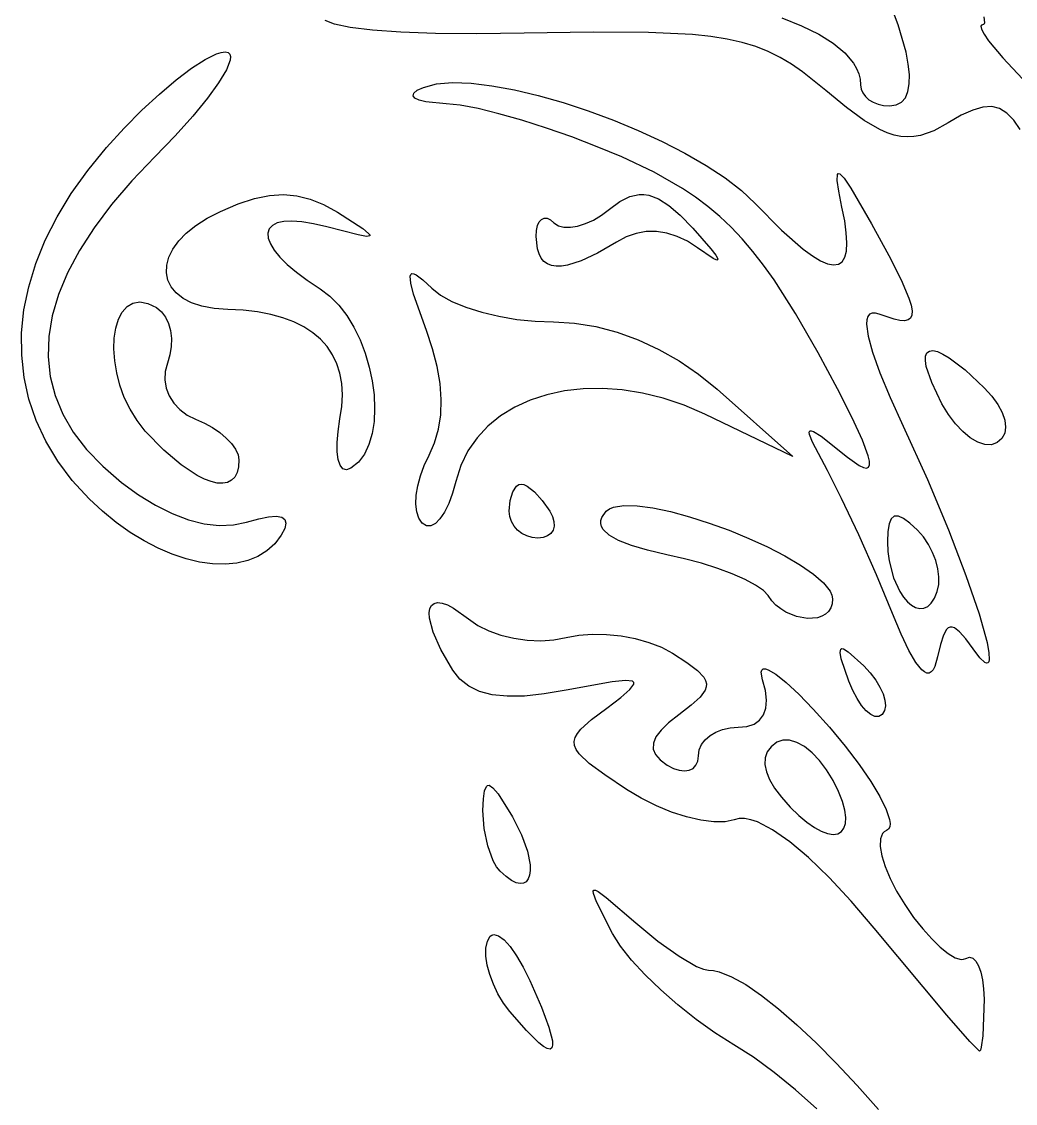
# Model space of a CAD drawing. Header units: millimetres. Extents: x 0.03 to 7.19, y 1.13 to 4.15.
# Drawn here: x 6.2337 to 6.6423, y 2.261 to 2.706 of the extents above; entities that cross this region are included whole.
import ezdxf

# ---------------------------------------------------------------- set-up
doc = ezdxf.new("R2010")
doc.units = ezdxf.units.MM

msp = doc.modelspace()

# ---------------------------------------------------------------- linework, layer by layer
at = {"flags": 128}
for points in [[(6.546319, 2.707527), (6.55441, 2.704303), (6.56148, 2.700803), (6.567447, 2.697051), (6.572229, 2.69307), (6.575746, 2.688885), (6.577004, 2.686724), (6.577916, 2.68452), (6.57847, 2.682276), (6.578657, 2.679997), (6.578899, 2.678247), (6.579592, 2.676614), (6.580689, 2.675135), (6.58214, 2.673845), (6.583896, 2.67278), (6.585911, 2.671975), (6.588134, 2.671466), (6.590518, 2.671288), (6.593292, 2.671676), (6.59548, 2.672814), (6.597101, 2.674667), (6.598175, 2.677198), (6.598719, 2.680372), (6.598754, 2.684153), (6.598297, 2.688503), (6.597369, 2.693387), (6.594172, 2.704614), (6.589314, 2.717543)], [(6.644379, 2.661594), (6.64164, 2.665484), (6.63884, 2.668339), (6.63587, 2.670169), (6.63262, 2.670984), (6.628982, 2.670795), (6.624846, 2.669611), (6.620103, 2.667444), (6.614643, 2.664302), (6.608775, 2.661105), (6.603296, 2.659162), (6.600623, 2.658681), (6.597952, 2.658539), (6.595251, 2.658744), (6.59249, 2.659304), (6.589637, 2.660227), (6.586659, 2.661522), (6.580206, 2.665261), (6.572877, 2.670587), (6.564421, 2.677566), (6.554848, 2.68528), (6.55023, 2.688473), (6.545561, 2.691256), (6.540716, 2.693651), (6.535571, 2.695683), (6.530003, 2.697374), (6.523888, 2.69875), (6.517101, 2.699833), (6.50952, 2.700647), (6.491477, 2.701562), (6.46877, 2.701685), (6.440407, 2.701205), (6.420866, 2.70095), (6.403942, 2.701104), (6.389632, 2.701619), (6.377935, 2.702449), (6.36885, 2.703549), (6.362376, 2.704872), (6.358512, 2.706373)], [(6.629412, 2.707977), (6.629598, 2.70549), (6.629356, 2.704842), (6.628879, 2.704622), (6.628405, 2.704506), (6.628171, 2.704168), (6.628388, 2.702868), (6.629462, 2.700813), (6.631325, 2.698094), (6.637151, 2.691028), (6.645324, 2.682399)], [(6.261476, 2.509663), (6.254555, 2.517256), (6.248623, 2.525178), (6.24368, 2.5334), (6.239724, 2.541891), (6.236753, 2.550623), (6.234765, 2.559567), (6.233761, 2.568694), (6.233737, 2.577974), (6.234692, 2.587378), (6.236626, 2.596877), (6.239536, 2.606442), (6.243422, 2.616044), (6.248281, 2.625653), (6.254112, 2.63524), (6.260914, 2.644777), (6.268685, 2.654233), (6.275904, 2.662121), (6.283199, 2.669481), (6.290371, 2.676151), (6.297219, 2.68197), (6.303544, 2.686777), (6.309146, 2.69041), (6.313824, 2.692709), (6.315754, 2.693307), (6.317379, 2.69351), (6.318604, 2.693287), (6.319355, 2.69263), (6.319647, 2.691562), (6.319495, 2.690106), (6.31792, 2.686116), (6.314747, 2.680837), (6.310095, 2.674446), (6.304082, 2.66712), (6.296827, 2.659036), (6.288449, 2.650372), (6.278985, 2.64043), (6.270669, 2.630681), (6.2635, 2.621128), (6.257478, 2.611773), (6.252604, 2.602622), (6.248878, 2.593677), (6.246301, 2.584942), (6.244872, 2.57642), (6.244593, 2.568115), (6.245462, 2.56003), (6.247482, 2.552169), (6.250652, 2.544536), (6.254972, 2.537133), (6.260442, 2.529964), (6.267064, 2.523033), (6.274837, 2.516344), (6.281824, 2.511262), (6.288783, 2.507009), (6.295647, 2.503606), (6.30235, 2.501073), (6.308825, 2.499431), (6.315007, 2.498699), (6.32083, 2.4989), (6.326226, 2.500052), (6.331197, 2.501475), (6.335262, 2.502299), (6.33842, 2.502523), (6.340667, 2.502149), (6.342002, 2.501179), (6.342422, 2.499615), (6.341923, 2.497456), (6.340504, 2.494705), (6.337812, 2.491129), (6.334592, 2.488199), (6.330892, 2.485904), (6.326762, 2.484235), (6.32225, 2.483184), (6.317406, 2.48274), (6.312279, 2.482894), (6.306917, 2.483637), (6.301371, 2.48496), (6.295688, 2.486853), (6.289918, 2.489307), (6.28411, 2.492312), (6.278312, 2.49586), (6.272575, 2.499941), (6.266947, 2.504545), (6.261476, 2.509663)], [(6.59181, 2.462483), (6.585174, 2.478437), (6.577916, 2.494844), (6.570909, 2.509772), (6.565032, 2.521288), (6.558904, 2.53301), (6.557701, 2.53616), (6.557599, 2.53708), (6.557841, 2.537571), (6.558438, 2.537641), (6.559398, 2.537294), (6.56245, 2.53538), (6.573337, 2.526844), (6.578098, 2.523399), (6.579828, 2.522541), (6.581121, 2.522276), (6.581973, 2.522615), (6.58238, 2.523571), (6.582339, 2.525156), (6.581846, 2.527382), (6.579493, 2.533806), (6.575293, 2.542941), (6.569217, 2.554884), (6.56124, 2.569733), (6.55197, 2.585955), (6.543143, 2.599743), (6.538789, 2.60583), (6.534419, 2.611436), (6.52999, 2.616601), (6.525461, 2.62137), (6.520788, 2.625783), (6.515929, 2.629884), (6.510842, 2.633714), (6.505484, 2.637317), (6.493789, 2.644005), (6.480504, 2.650288), (6.470344, 2.654522), (6.459915, 2.658507), (6.449513, 2.662153), (6.439435, 2.665372), (6.429976, 2.668071), (6.421434, 2.670163), (6.414104, 2.671557), (6.408282, 2.672163), (6.39995, 2.672966), (6.397197, 2.673651), (6.395431, 2.674493), (6.394688, 2.675466), (6.395001, 2.676546), (6.396405, 2.677708), (6.398935, 2.678927), (6.404305, 2.680346), (6.410909, 2.680893), (6.418572, 2.68063), (6.427121, 2.679617), (6.436381, 2.677915), (6.446177, 2.675585), (6.456337, 2.672689), (6.466685, 2.669286), (6.477047, 2.665439), (6.487249, 2.661209), (6.497118, 2.656655), (6.506478, 2.651839), (6.515155, 2.646823), (6.522976, 2.641666), (6.529766, 2.636431), (6.535351, 2.631177), (6.546145, 2.620243), (6.555108, 2.612377), (6.558906, 2.609595), (6.56225, 2.607581), (6.565142, 2.606333), (6.567582, 2.605852), (6.569573, 2.606139), (6.571116, 2.607193), (6.572211, 2.609013), (6.572861, 2.611601), (6.573067, 2.614956), (6.57283, 2.619077), (6.572151, 2.623966), (6.571032, 2.629622), (6.56969, 2.636153), (6.569046, 2.640642), (6.569161, 2.643054), (6.569521, 2.643471), (6.570093, 2.643356), (6.571902, 2.641514), (6.574647, 2.637495), (6.583185, 2.622788), (6.590252, 2.609813), (6.595375, 2.599679), (6.598574, 2.592157), (6.599457, 2.589302), (6.599867, 2.587012), (6.599806, 2.585259), (6.599276, 2.584014), (6.598279, 2.583248), (6.596819, 2.582931), (6.594898, 2.583035), (6.592519, 2.58353), (6.586393, 2.58558), (6.584762, 2.586035), (6.583433, 2.586036), (6.582404, 2.585586), (6.581676, 2.584687), (6.581247, 2.583339), (6.581118, 2.581547), (6.581758, 2.576632), (6.583591, 2.569958), (6.586616, 2.561541), (6.590828, 2.551396), (6.596226, 2.539538), (6.606147, 2.51763), (6.614847, 2.496833), (6.622033, 2.478085), (6.62741, 2.462323), (6.630685, 2.450486), (6.631442, 2.446332), (6.631562, 2.443511), (6.631373, 2.442637), (6.63101, 2.44214), (6.63047, 2.442035), (6.629748, 2.442336), (6.62774, 2.444217), (6.624949, 2.447899), (6.621909, 2.452076), (6.61938, 2.454979), (6.617281, 2.456591), (6.616367, 2.456908), (6.615528, 2.456894), (6.614756, 2.456549), (6.61404, 2.455869), (6.612734, 2.453499), (6.611527, 2.449765), (6.610337, 2.444649), (6.60918, 2.440679), (6.608489, 2.439347), (6.60772, 2.438453), (6.606872, 2.437999), (6.605942, 2.437986), (6.60493, 2.438416), (6.603834, 2.43929), (6.60138, 2.442378), (6.598568, 2.447265), (6.595382, 2.453962), (6.59181, 2.462483)], [(6.364629, 2.542538), (6.365377, 2.547653), (6.365612, 2.552487), (6.365342, 2.557035), (6.364573, 2.561292), (6.36331, 2.565252), (6.361559, 2.568908), (6.359326, 2.572255), (6.356617, 2.575288), (6.353438, 2.578001), (6.349796, 2.580387), (6.345695, 2.582442), (6.341143, 2.584159), (6.336144, 2.585533), (6.330706, 2.586558), (6.324833, 2.587228), (6.318532, 2.587538), (6.312853, 2.587939), (6.307887, 2.588872), (6.303637, 2.590284), (6.300109, 2.59212), (6.297305, 2.594329), (6.29523, 2.596856), (6.293887, 2.599648), (6.293282, 2.602653), (6.293417, 2.605816), (6.294298, 2.609084), (6.295927, 2.612403), (6.298309, 2.615722), (6.301449, 2.618985), (6.305349, 2.622141), (6.310014, 2.625134), (6.315449, 2.627913), (6.322765, 2.630971), (6.329438, 2.633144), (6.335605, 2.63443), (6.341398, 2.63483), (6.346954, 2.634341), (6.352408, 2.632964), (6.357893, 2.630697), (6.363546, 2.627538), (6.373968, 2.620796), (6.376395, 2.618861), (6.376896, 2.61823), (6.376916, 2.617816), (6.375494, 2.61761), (6.372095, 2.618191), (6.359212, 2.62151), (6.353744, 2.622826), (6.348967, 2.623616), (6.344885, 2.623909), (6.341499, 2.623736), (6.338814, 2.623127), (6.336833, 2.62211), (6.335559, 2.620716), (6.334995, 2.618974), (6.335145, 2.616914), (6.336011, 2.614567), (6.337597, 2.611961), (6.339906, 2.609126), (6.342941, 2.606092), (6.346705, 2.602889), (6.351202, 2.599546), (6.356435, 2.596094), (6.360444, 2.593093), (6.364109, 2.589381), (6.367414, 2.585064), (6.370338, 2.580249), (6.372865, 2.575041), (6.374975, 2.569547), (6.37665, 2.563874), (6.377872, 2.558127), (6.378623, 2.552413), (6.378884, 2.546839), (6.378637, 2.54151), (6.377864, 2.536533), (6.376547, 2.532015), (6.374666, 2.528062), (6.372204, 2.524779), (6.369143, 2.522274), (6.367337, 2.52163), (6.36585, 2.52206), (6.364698, 2.52348), (6.363902, 2.525807), (6.363478, 2.52896), (6.363446, 2.532854), (6.363823, 2.537408), (6.364629, 2.542538)], [(6.445324, 2.61758), (6.445472, 2.620038), (6.445899, 2.622041), (6.446573, 2.623568), (6.447466, 2.624594), (6.448548, 2.625096), (6.449788, 2.625053), (6.451159, 2.624439), (6.452629, 2.623233), (6.454416, 2.622028), (6.456692, 2.621411), (6.459365, 2.621357), (6.462341, 2.621845), (6.465527, 2.622852), (6.468828, 2.624356), (6.472153, 2.626333), (6.475407, 2.62876), (6.479735, 2.63195), (6.483786, 2.634009), (6.487694, 2.634908), (6.489636, 2.634913), (6.491593, 2.634616), (6.495616, 2.633104), (6.499897, 2.630341), (6.50457, 2.626296), (6.509768, 2.620941), (6.517184, 2.61247), (6.51915, 2.609865), (6.519957, 2.60834), (6.519926, 2.607981), (6.519606, 2.607889), (6.518098, 2.608507), (6.511615, 2.612927), (6.507473, 2.615623), (6.503264, 2.617637), (6.499019, 2.618967), (6.494766, 2.619609), (6.490537, 2.619562), (6.486359, 2.618824), (6.482265, 2.61739), (6.478282, 2.61526), (6.470521, 2.610712), (6.46381, 2.607545), (6.458143, 2.60576), (6.4557, 2.605386), (6.453516, 2.605358), (6.451592, 2.605675), (6.449925, 2.606338), (6.448517, 2.607347), (6.447366, 2.608702), (6.446472, 2.610402), (6.445833, 2.612449), (6.445324, 2.61758)], [(6.398435, 2.499649), (6.39707, 2.501645), (6.396219, 2.504297), (6.39587, 2.507489), (6.396013, 2.511109), (6.396635, 2.515043), (6.397726, 2.519175), (6.399274, 2.523392), (6.401268, 2.52758), (6.403552, 2.532709), (6.405143, 2.538249), (6.406043, 2.544177), (6.406251, 2.550472), (6.405767, 2.557112), (6.404592, 2.564076), (6.402727, 2.571341), (6.400171, 2.578885), (6.394922, 2.5938), (6.393722, 2.598405), (6.393485, 2.601222), (6.393731, 2.601986), (6.394223, 2.602335), (6.394961, 2.602278), (6.395946, 2.601827), (6.398666, 2.599783), (6.402393, 2.596288), (6.405949, 2.593498), (6.410689, 2.590895), (6.416407, 2.588537), (6.422898, 2.586479), (6.429956, 2.58478), (6.437375, 2.583495), (6.444951, 2.582683), (6.452476, 2.582399), (6.461068, 2.581924), (6.469785, 2.580521), (6.478536, 2.578229), (6.487233, 2.575083), (6.495787, 2.571121), (6.504109, 2.56638), (6.512109, 2.560895), (6.519699, 2.554705), (6.550879, 2.527024), (6.514629, 2.544483), (6.506103, 2.54817), (6.497567, 2.551055), (6.489083, 2.553156), (6.480715, 2.55449), (6.472525, 2.555073), (6.464578, 2.554922), (6.456934, 2.554055), (6.449659, 2.552488), (6.442813, 2.550239), (6.436462, 2.547324), (6.430666, 2.543761), (6.42549, 2.539567), (6.420997, 2.534758), (6.417249, 2.529352), (6.414309, 2.523366), (6.41224, 2.516816), (6.410892, 2.511945), (6.409321, 2.507712), (6.407586, 2.504187), (6.405744, 2.501441), (6.40385, 2.499544), (6.401963, 2.498566), (6.400139, 2.498578), (6.398435, 2.499649)], [(6.284587, 2.537538), (6.281173, 2.541827), (6.278299, 2.546475), (6.275954, 2.551373), (6.27413, 2.556413), (6.272816, 2.561486), (6.272002, 2.566482), (6.271679, 2.571294), (6.271836, 2.575811), (6.272463, 2.579925), (6.273551, 2.583528), (6.27509, 2.58651), (6.27707, 2.588763), (6.27948, 2.590177), (6.282312, 2.590645), (6.285555, 2.590056), (6.289199, 2.588302), (6.291222, 2.586642), (6.292864, 2.584453), (6.294107, 2.581829), (6.294931, 2.578865), (6.295319, 2.575652), (6.295253, 2.572286), (6.294714, 2.568861), (6.293685, 2.565469), (6.292773, 2.562031), (6.292624, 2.558577), (6.293193, 2.555195), (6.294436, 2.551972), (6.296311, 2.548995), (6.298773, 2.546352), (6.301777, 2.544128), (6.305282, 2.542413), (6.308859, 2.540836), (6.312197, 2.538974), (6.315223, 2.536894), (6.317863, 2.534667), (6.320045, 2.53236), (6.321694, 2.530042), (6.322737, 2.527782), (6.323101, 2.525649), (6.322898, 2.522795), (6.322301, 2.52045), (6.321332, 2.51861), (6.320013, 2.517267), (6.318365, 2.516414), (6.316408, 2.516046), (6.314165, 2.516155), (6.311657, 2.516734), (6.308904, 2.517779), (6.305929, 2.519281), (6.299394, 2.523632), (6.292224, 2.529735), (6.284587, 2.537538)], [(6.612157, 2.548747), (6.607929, 2.557505), (6.605723, 2.564068), (6.605348, 2.566515), (6.605443, 2.5684), (6.605994, 2.569718), (6.60699, 2.570465), (6.60842, 2.570636), (6.61027, 2.570227), (6.612529, 2.569233), (6.615184, 2.567649), (6.621637, 2.562695), (6.629532, 2.55533), (6.632682, 2.551851), (6.635154, 2.548427), (6.636932, 2.545125), (6.637999, 2.542012), (6.63834, 2.539155), (6.63794, 2.536621), (6.636782, 2.534476), (6.634851, 2.532788), (6.632469, 2.531929), (6.62977, 2.532016), (6.626848, 2.532984), (6.623796, 2.534767), (6.620707, 2.537301), (6.617676, 2.540519), (6.614794, 2.544356), (6.612157, 2.548747)], [(6.434212, 2.504622), (6.434597, 2.508936), (6.435646, 2.512469), (6.437201, 2.514856), (6.438118, 2.515506), (6.439101, 2.515733), (6.440226, 2.515506), (6.441547, 2.514856), (6.444584, 2.512469), (6.447824, 2.508936), (6.450879, 2.504622), (6.452019, 2.50239), (6.452617, 2.500307), (6.452695, 2.49842), (6.452271, 2.496774), (6.451368, 2.495415), (6.450004, 2.494387), (6.4482, 2.493737), (6.445976, 2.49351), (6.443613, 2.493737), (6.441408, 2.494387), (6.43941, 2.495415), (6.437667, 2.496774), (6.436228, 2.49842), (6.43514, 2.500307), (6.434452, 2.50239), (6.434212, 2.504622)], [(6.540643, 2.469844), (6.538718, 2.471937), (6.535514, 2.474169), (6.531203, 2.476473), (6.525956, 2.47878), (6.519942, 2.48102), (6.513334, 2.483127), (6.506303, 2.485031), (6.499018, 2.486663), (6.491061, 2.488467), (6.484452, 2.490421), (6.479209, 2.492513), (6.475351, 2.494727), (6.472897, 2.497052), (6.472203, 2.498252), (6.471866, 2.499474), (6.471889, 2.500716), (6.472275, 2.501978), (6.474143, 2.504552), (6.475398, 2.505484), (6.477034, 2.506176), (6.481342, 2.506885), (6.486847, 2.506764), (6.493329, 2.505899), (6.500568, 2.504375), (6.508343, 2.502278), (6.516434, 2.499692), (6.524622, 2.496703), (6.532686, 2.493396), (6.540407, 2.489857), (6.547563, 2.48617), (6.553936, 2.482421), (6.559304, 2.478696), (6.563449, 2.475078), (6.566149, 2.471655), (6.566889, 2.470042), (6.567185, 2.46851), (6.567047, 2.4665), (6.566485, 2.464781), (6.565544, 2.463349), (6.564274, 2.462203), (6.562721, 2.46134), (6.560934, 2.460758), (6.556846, 2.460427), (6.552392, 2.461189), (6.547952, 2.463026), (6.545857, 2.464341), (6.543909, 2.465917), (6.542155, 2.467752), (6.540643, 2.469844)], [(6.602129, 2.496705), (6.59899, 2.499621), (6.596366, 2.501559), (6.594226, 2.502509), (6.592542, 2.502458), (6.591284, 2.501396), (6.590422, 2.49931), (6.589927, 2.49619), (6.589768, 2.492024), (6.589937, 2.487973), (6.59042, 2.484125), (6.592187, 2.477181), (6.594784, 2.471478), (6.596304, 2.46918), (6.597924, 2.4673), (6.59961, 2.465873), (6.601324, 2.464935), (6.603032, 2.464521), (6.604698, 2.464667), (6.606286, 2.465409), (6.60776, 2.466782), (6.609086, 2.468823), (6.610226, 2.471566), (6.610831, 2.474385), (6.610906, 2.477502), (6.610487, 2.480814), (6.609605, 2.484219), (6.608295, 2.487613), (6.60659, 2.490894), (6.604523, 2.493959), (6.602129, 2.496705)], [(6.58424, 2.33308), (6.574764, 2.344199), (6.56576, 2.353874), (6.55732, 2.362034), (6.549535, 2.368609), (6.542497, 2.373529), (6.536295, 2.376722), (6.533537, 2.37765), (6.531022, 2.378119), (6.528762, 2.378122), (6.526768, 2.377649), (6.522983, 2.376801), (6.518333, 2.376743), (6.512999, 2.377424), (6.507164, 2.378793), (6.501008, 2.3808), (6.494713, 2.383393), (6.488462, 2.386522), (6.482435, 2.390135), (6.473578, 2.396056), (6.467122, 2.400818), (6.462986, 2.404752), (6.461764, 2.406511), (6.461091, 2.408188), (6.460958, 2.409822), (6.461356, 2.411455), (6.462273, 2.41313), (6.4637, 2.414885), (6.468045, 2.418808), (6.47431, 2.423552), (6.480077, 2.427899), (6.483857, 2.431156), (6.485522, 2.43338), (6.485523, 2.434122), (6.484947, 2.434627), (6.482003, 2.434954), (6.476566, 2.434417), (6.457699, 2.430983), (6.448544, 2.429398), (6.440456, 2.428536), (6.433376, 2.428406), (6.427245, 2.429021), (6.422005, 2.430389), (6.417595, 2.432522), (6.413957, 2.435429), (6.411032, 2.439122), (6.40613, 2.447648), (6.402963, 2.454832), (6.401478, 2.460504), (6.40135, 2.462719), (6.401624, 2.464493), (6.402292, 2.465803), (6.403349, 2.466629), (6.404787, 2.46695), (6.4066, 2.466743), (6.408782, 2.465987), (6.411327, 2.464662), (6.417476, 2.460219), (6.421295, 2.457579), (6.425786, 2.45536), (6.430785, 2.453591), (6.436129, 2.452304), (6.441653, 2.451531), (6.447191, 2.451303), (6.452581, 2.451651), (6.457657, 2.452608), (6.4628, 2.453589), (6.468392, 2.454008), (6.474253, 2.453891), (6.480204, 2.453266), (6.486066, 2.452158), (6.491659, 2.450594), (6.496805, 2.448601), (6.501324, 2.446205), (6.507282, 2.442341), (6.511587, 2.439092), (6.514261, 2.436247), (6.514993, 2.434912), (6.515325, 2.433601), (6.515261, 2.432286), (6.514802, 2.430944), (6.512712, 2.428068), (6.509078, 2.424766), (6.503921, 2.42083), (6.499772, 2.417554), (6.496653, 2.414537), (6.494558, 2.411749), (6.49348, 2.409156), (6.49341, 2.406728), (6.494343, 2.404431), (6.49627, 2.402235), (6.499185, 2.400108), (6.501757, 2.39876), (6.504156, 2.397967), (6.506331, 2.397712), (6.508228, 2.397981), (6.509795, 2.398757), (6.51098, 2.400024), (6.511729, 2.401766), (6.51199, 2.403969), (6.512323, 2.406332), (6.513276, 2.408537), (6.514784, 2.410535), (6.516778, 2.412278), (6.519194, 2.413717), (6.521963, 2.414805), (6.525019, 2.415493), (6.528296, 2.415733), (6.531913, 2.416055), (6.534874, 2.417011), (6.53717, 2.418585), (6.538794, 2.420762), (6.539738, 2.423525), (6.539993, 2.42686), (6.539552, 2.430749), (6.538407, 2.435177), (6.537846, 2.438289), (6.538084, 2.439187), (6.53865, 2.439658), (6.539529, 2.439714), (6.540707, 2.439364), (6.543905, 2.437486), (6.548131, 2.434104), (6.553272, 2.429298), (6.559216, 2.423148), (6.565851, 2.415733), (6.572406, 2.407847), (6.578121, 2.400348), (6.582899, 2.39341), (6.586645, 2.387207), (6.58926, 2.381913), (6.59065, 2.377703), (6.590855, 2.376059), (6.590717, 2.374752), (6.590225, 2.373802), (6.589365, 2.373233), (6.588425, 2.372725), (6.58769, 2.371959), (6.58682, 2.369712), (6.586725, 2.366615), (6.587376, 2.362795), (6.588741, 2.358376), (6.590791, 2.353483), (6.593495, 2.34824), (6.596824, 2.342774), (6.600512, 2.337476), (6.604249, 2.332716), (6.607932, 2.328586), (6.611457, 2.325175), (6.614723, 2.322577), (6.617626, 2.320882), (6.620064, 2.320181), (6.621077, 2.320232), (6.621935, 2.320566), (6.623442, 2.321062), (6.624849, 2.320681), (6.626125, 2.31949), (6.627238, 2.317559), (6.628159, 2.314956), (6.628855, 2.31175), (6.629295, 2.308009), (6.629449, 2.303802), (6.628907, 2.288684), (6.628324, 2.284087), (6.627981, 2.282836), (6.627615, 2.282399), (6.623623, 2.286398), (6.614115, 2.297286), (6.58424, 2.33308)], [(6.57381, 2.434691), (6.570696, 2.443874), (6.570236, 2.446489), (6.570546, 2.447823), (6.570998, 2.448018), (6.571652, 2.447904), (6.573583, 2.446761), (6.580032, 2.440913), (6.582679, 2.438036), (6.584902, 2.435106), (6.586671, 2.432204), (6.587954, 2.429413), (6.58872, 2.426815), (6.58894, 2.424491), (6.588582, 2.422525), (6.587615, 2.420997), (6.586212, 2.420151), (6.584603, 2.420148), (6.582844, 2.420933), (6.580994, 2.422448), (6.579108, 2.424638), (6.577244, 2.427446), (6.575459, 2.430816), (6.57381, 2.434691)], [(6.567379, 2.393816), (6.564728, 2.398206), (6.561818, 2.40203), (6.558744, 2.405224), (6.5556, 2.407724), (6.552481, 2.409466), (6.549483, 2.410384), (6.546699, 2.410416), (6.544226, 2.409497), (6.541906, 2.407675), (6.540321, 2.405535), (6.539468, 2.403094), (6.539346, 2.400368), (6.539954, 2.397375), (6.541291, 2.394133), (6.543354, 2.390659), (6.546143, 2.386969), (6.549773, 2.382857), (6.553264, 2.379405), (6.55658, 2.376601), (6.559686, 2.374433), (6.562544, 2.37289), (6.565119, 2.37196), (6.567376, 2.371631), (6.569277, 2.371892), (6.570787, 2.372732), (6.57187, 2.374137), (6.572489, 2.376098), (6.57261, 2.378602), (6.572195, 2.381637), (6.571209, 2.385192), (6.569616, 2.389256), (6.567379, 2.393816)], [(6.430504, 2.356469), (6.429025, 2.358319), (6.427657, 2.360738), (6.425376, 2.366875), (6.423891, 2.374059), (6.423435, 2.381469), (6.423638, 2.386184), (6.424085, 2.389485), (6.424841, 2.391359), (6.425355, 2.391756), (6.425971, 2.39179), (6.427542, 2.390763), (6.42962, 2.388264), (6.43556, 2.378788), (6.439336, 2.371364), (6.441727, 2.364711), (6.442796, 2.359107), (6.442854, 2.356784), (6.442605, 2.354826), (6.442057, 2.353269), (6.441218, 2.352146), (6.440095, 2.351493), (6.438696, 2.351343), (6.43703, 2.351731), (6.435104, 2.352692), (6.432926, 2.354259), (6.430504, 2.356469)], [(6.560706, 2.258694), (6.551961, 2.266462), (6.543189, 2.27361), (6.534648, 2.279896), (6.526601, 2.28508), (6.51883, 2.289998), (6.51109, 2.295522), (6.503586, 2.301465), (6.496521, 2.307639), (6.490102, 2.313856), (6.484531, 2.319928), (6.480014, 2.325667), (6.476754, 2.330885), (6.470174, 2.34388), (6.468872, 2.347285), (6.468762, 2.348234), (6.469028, 2.348688), (6.469685, 2.348652), (6.470744, 2.348133), (6.474117, 2.345667), (6.48624, 2.335177), (6.495385, 2.327627), (6.504061, 2.321444), (6.511293, 2.317267), (6.514061, 2.31613), (6.516101, 2.315733), (6.518193, 2.31556), (6.520486, 2.315047), (6.52564, 2.313041), (6.531492, 2.309788), (6.53797, 2.305363), (6.545004, 2.299841), (6.552521, 2.293295), (6.560451, 2.285801), (6.568721, 2.277432), (6.577261, 2.268264), (6.586, 2.258371)], [(6.434518, 2.298691), (6.431886, 2.302223), (6.4296, 2.306022), (6.427696, 2.309967), (6.426212, 2.313941), (6.425187, 2.317823), (6.424659, 2.321496), (6.424664, 2.324838), (6.42524, 2.327733), (6.426363, 2.329697), (6.427097, 2.330196), (6.427933, 2.330384), (6.429879, 2.329862), (6.432129, 2.328196), (6.434611, 2.325454), (6.437252, 2.321703), (6.439981, 2.31701), (6.442726, 2.311441), (6.447455, 2.30055), (6.45053, 2.2923), (6.451955, 2.286699), (6.452051, 2.284894), (6.451737, 2.283753), (6.451012, 2.283279), (6.449879, 2.283472), (6.448337, 2.284333), (6.446387, 2.285863), (6.441265, 2.290933), (6.434518, 2.298691)]]:
    msp.add_lwpolyline(points, dxfattribs=at)

doc.saveas('drawing.dxf')
